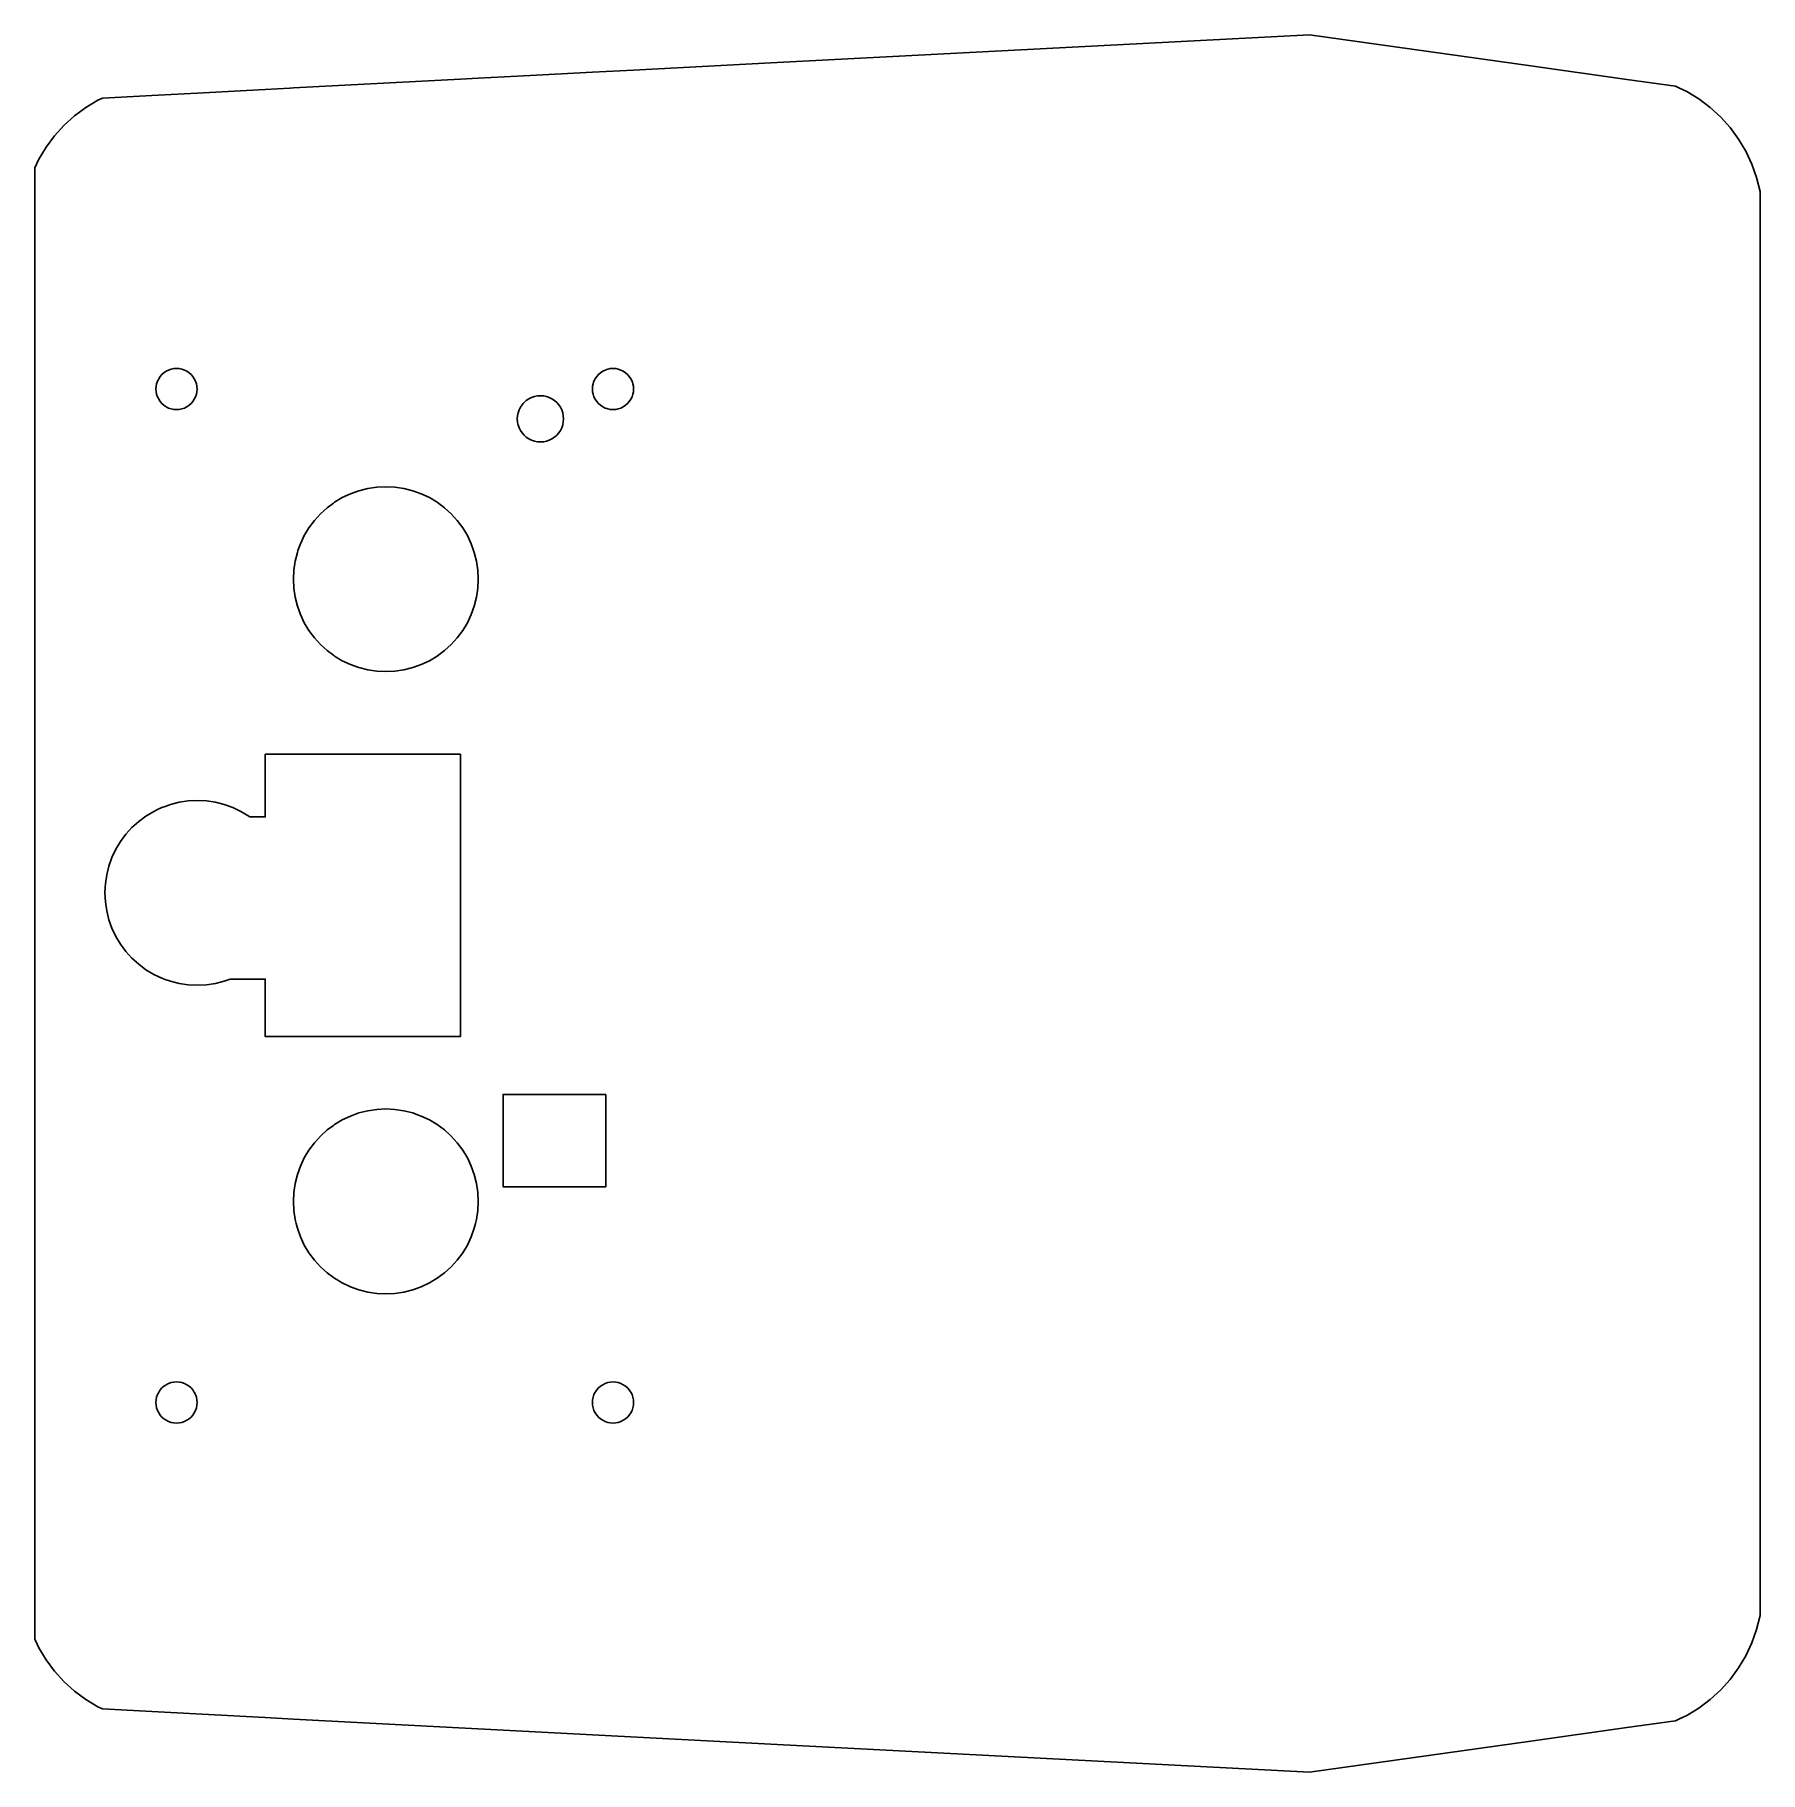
# Model space of a CAD drawing. Extents: x 102 to 270, y 85 to 254.
import ezdxf

# ---------------------------------------------------------------- set-up
doc = ezdxf.new("R2010")
doc.units = 0

msp = doc.modelspace()

# ---------------------------------------------------------------- linework, layer by layer
at = {"layer": 'Layer 1', "color": 10}
for points in [[(102.402, 97.112), (102.227448, 97.481003), (102, 97.961808), (102, 103.102997), (102, 236.106003), (102, 236.745003), (102, 241.24688), (102.402, 242.096001), (103.109001, 243.275002), (103.927002, 244.378998), (104.849998, 245.397004), (105.869003, 246.32), (106.973, 247.138001), (108.151001, 247.845002), (108.583412, 248.049202), (114.002998, 248.333268), (117.803001, 248.532448), (124.438004, 248.880219), (126.834, 249.005806), (127.179001, 249.023888), (143.442993, 249.876366), (145.184006, 249.967621), (148.979004, 250.166535), (150.837112, 250.263932), (156.298004, 250.550164), (160.302994, 250.760086), (173.678635, 251.461167), (226.104691, 254.209084), (247.665817, 251.17849), (256.997986, 249.866776), (261.748047, 249.19912), (262.144012, 249.009903), (262.848999, 248.672997), (264.028015, 247.959), (265.131012, 247.131997), (266.149994, 246.198998), (267.072998, 245.169999), (267.890991, 244.055001), (268.597992, 242.863999), (269.186005, 241.608002), (269.648987, 240.301003), (269.983002, 238.954003), (270, 238.837792), (270, 236.809998), (270, 102.399002), (270, 100.371209), (269.983002, 100.254998), (269.648987, 98.907997), (269.186005, 97.600998), (268.597992, 96.345002), (267.890991, 95.154), (267.072998, 94.039002), (266.149994, 93.010003), (265.131012, 92.076996), (264.028015, 91.25), (262.848999, 90.536003), (262.144012, 90.199097), (261.748047, 90.00988), (256.997986, 89.342224), (247.665817, 88.03051), (226.104691, 84.999916), (173.678635, 87.747834), (156.298004, 88.658837), (127.179001, 90.185112), (124.438004, 90.328781), (114.002998, 90.875733), (108.582581, 91.159844), (108.151001, 91.363999), (106.973, 92.07), (105.869003, 92.889), (104.849998, 93.811997), (103.927002, 94.830002), (103.109001, 95.933998), (102.402, 97.112)], [(113.865997, 220.227002), (113.815002, 219.970002), (113.797997, 219.709), (113.815002, 219.447998), (113.865997, 219.190998), (113.949997, 218.943001), (114.002998, 218.835629), (114.066002, 218.708001), (114.210999, 218.489998), (114.384003, 218.293), (114.581001, 218.119999), (114.688004, 218.048828), (114.799004, 217.974999), (115.033997, 217.859002), (115.281998, 217.775002), (115.539001, 217.723999), (115.800003, 217.706002), (116.060997, 217.723999), (116.318001, 217.775002), (116.566002, 217.859002), (116.736, 217.942913), (116.801003, 217.974999), (117.018997, 218.119999), (117.216003, 218.293), (117.389, 218.489998), (117.533997, 218.708001), (117.650002, 218.943001), (117.734001, 219.190998), (117.785004, 219.447998), (117.803001, 219.709), (117.785004, 219.970002), (117.734001, 220.227002), (117.688614, 220.361), (117.650002, 220.474999), (117.533997, 220.709999), (117.389, 220.928002), (117.216003, 221.125), (117.018997, 221.298001), (116.801003, 221.443001), (116.736, 221.475087), (116.566002, 221.558998), (116.318001, 221.642998), (116.060997, 221.694001), (115.800003, 221.710999), (115.539001, 221.694001), (115.281998, 221.642998), (115.033997, 221.558998), (114.799004, 221.443001), (114.688004, 221.369172), (114.581001, 221.298001), (114.384003, 221.125), (114.210999, 220.928002), (114.066002, 220.709999), (114.002998, 220.582371), (113.949997, 220.474999), (113.911385, 220.361), (113.865997, 220.227002)], [(156.315002, 219.970002), (156.298004, 219.709), (156.315002, 219.447998), (156.365997, 219.190998), (156.449997, 218.943001), (156.565994, 218.708001), (156.710999, 218.489998), (156.884003, 218.293), (157.080994, 218.119999), (157.298996, 217.974999), (157.533997, 217.859002), (157.695999, 217.804131), (157.781998, 217.775002), (158.039001, 217.723999), (158.300003, 217.706002), (158.561005, 217.723999), (158.817993, 217.775002), (159.065994, 217.859002), (159.300995, 217.974999), (159.518997, 218.119999), (159.716003, 218.293), (159.744003, 218.324883), (159.889008, 218.489998), (160.033997, 218.708001), (160.149994, 218.943001), (160.233994, 219.190998), (160.285004, 219.447998), (160.302994, 219.709), (160.285004, 219.970002), (160.233994, 220.227002), (160.188614, 220.361), (160.149994, 220.474999), (160.033997, 220.709999), (159.889008, 220.928002), (159.744003, 221.093117), (159.716003, 221.125), (159.518997, 221.298001), (159.300995, 221.443001), (159.065994, 221.558998), (158.817993, 221.642998), (158.561005, 221.694001), (158.300003, 221.710999), (158.039001, 221.694001), (157.781998, 221.642998), (157.695999, 221.613869), (157.533997, 221.558998), (157.298996, 221.443001), (157.080994, 221.298001), (156.884003, 221.125), (156.710999, 220.928002), (156.565994, 220.709999), (156.449997, 220.474999), (156.411392, 220.361), (156.365997, 220.227002), (156.315002, 219.970002)], [(149.054993, 216.222), (149.149994, 215.943001), (149.279999, 215.679001), (149.444, 215.433998), (149.638, 215.211998), (149.860001, 215.017998), (150.104996, 214.854), (150.369003, 214.723999), (150.647995, 214.628998), (150.936996, 214.571999), (151.231003, 214.551999), (151.524994, 214.571999), (151.552002, 214.577324), (151.813995, 214.628998), (152.093002, 214.723999), (152.356995, 214.854), (152.602005, 215.017998), (152.824005, 215.211998), (153.018005, 215.433998), (153.182007, 215.679001), (153.311996, 215.943001), (153.406998, 216.222), (153.415482, 216.265), (153.464005, 216.510998), (153.483994, 216.805001), (153.464005, 217.098999), (153.406998, 217.388001), (153.311996, 217.667), (153.182007, 217.931), (153.018005, 218.175999), (152.824005, 218.397999), (152.602005, 218.591999), (152.356995, 218.756001), (152.093002, 218.885998), (151.813995, 218.980999), (151.552002, 219.032673), (151.524994, 219.037999), (151.231003, 219.057), (150.936996, 219.037999), (150.647995, 218.980999), (150.369003, 218.885998), (150.104996, 218.756001), (149.860001, 218.591999), (149.638, 218.397999), (149.563721, 218.313), (149.444, 218.175999), (149.279999, 217.931), (149.149994, 217.667), (149.054993, 217.388001), (148.998001, 217.098999), (148.979004, 216.805001), (148.998001, 216.510998), (149.046524, 216.265), (149.054993, 216.222)], [(130.470001, 194.230999), (131.072006, 193.784163), (131.179993, 193.704001), (131.938004, 193.25), (132.735992, 192.872), (133.567993, 192.574999), (134.425003, 192.359999), (135.298996, 192.230999), (136.182007, 192.187001), (137.063995, 192.230999), (137.938004, 192.359999), (138.794998, 192.574999), (139.264008, 192.742419), (139.626999, 192.872), (140.425003, 193.25), (141.182999, 193.704001), (141.893005, 194.230999), (142.546997, 194.824), (143.141006, 195.479), (143.368011, 195.785), (143.442993, 195.886069), (143.667007, 196.188), (144.121002, 196.946), (144.498993, 197.744999), (144.796005, 198.576001), (145.011002, 199.433001), (145.141006, 200.307), (145.184006, 201.190001), (145.141006, 202.072001), (145.011002, 202.946), (144.796005, 203.803002), (144.733887, 203.977002), (144.498993, 204.634999), (144.121002, 205.432999), (143.667007, 206.190998), (143.442993, 206.493359), (143.141006, 206.901001), (142.546997, 207.555001), (141.893005, 208.148999), (141.182999, 208.675), (140.425003, 209.128998), (139.626999, 209.507), (139.264008, 209.637017), (138.794998, 209.805001), (137.938004, 210.019001), (137.063995, 210.148999), (136.182007, 210.192002), (135.298996, 210.148999), (134.425003, 210.019001), (133.567993, 209.805001), (132.735992, 209.507), (131.938004, 209.128998), (131.179993, 208.675), (131.072006, 208.59499), (130.470001, 208.148999), (129.815994, 207.555001), (129.222, 206.901001), (128.695999, 206.190998), (128.242004, 205.432999), (127.863998, 204.634999), (127.629112, 203.977002), (127.567001, 203.803002), (127.351997, 202.946), (127.222, 202.072001), (127.179001, 201.190001), (127.222, 200.307), (127.351997, 199.433001), (127.567001, 198.576001), (127.863998, 197.744999), (128.242004, 196.946), (128.695999, 196.188), (129.222, 195.479), (129.815994, 194.824), (130.470001, 194.230999)], [(121.038887, 162.237), (121.290039, 162.237), (122.48101, 162.237), (122.879997, 162.237), (124.438004, 162.237), (124.438004, 161.637), (124.438004, 156.637), (127.179001, 156.637), (143.442993, 156.637), (143.442993, 161.637), (143.442993, 162.237), (143.442993, 178.042), (143.442993, 184.142), (127.179001, 184.142), (126.834, 184.142), (124.438004, 184.142), (124.438004, 179.642), (124.438004, 178.878105), (124.438004, 178.042), (124.274635, 178.042), (123.878937, 178.042), (123.538231, 178.042), (123.255135, 178.042), (123.055252, 178.042), (122.945038, 178.042), (122.879997, 178.09018), (122.833, 178.125), (122.074997, 178.579), (121.277, 178.957), (120.445, 179.255), (119.587997, 179.469), (118.713997, 179.599), (117.832001, 179.642), (116.948997, 179.599), (116.074997, 179.469), (115.218002, 179.255), (114.688004, 179.065168), (114.386002, 178.957), (114.002998, 178.775579), (113.587997, 178.579), (112.830002, 178.125), (112.120003, 177.599), (111.466003, 177.005), (110.872002, 176.351), (110.346001, 175.641), (109.891998, 174.883), (109.514, 174.085), (109.217003, 173.253), (109.001999, 172.396), (108.872002, 171.522), (108.856743, 171.209), (108.829002, 170.64), (108.872002, 169.757), (109.001999, 168.883), (109.217003, 168.026), (109.514, 167.195), (109.891998, 166.396), (110.346001, 165.638), (110.872002, 164.929), (111.466003, 164.274), (112.120003, 163.681), (112.830002, 163.154), (113.587997, 162.7), (114.002998, 162.503421), (114.386002, 162.322), (114.688004, 162.214195), (115.218002, 162.025), (116.074997, 161.81), (116.948997, 161.681), (117.832001, 161.637), (118.713997, 161.681), (119.587997, 161.81), (120.445, 162.025), (121.038887, 162.237)], [(157.602005, 151.018999), (147.597, 151.018999), (147.597, 142.014), (157.602005, 142.014), (157.602005, 151.018999), (157.602005, 151.018999)], [(130.470001, 133.631001), (131.072006, 133.184163), (131.179993, 133.104), (131.938004, 132.650002), (132.735992, 132.272), (133.567993, 131.974999), (134.425003, 131.759999), (135.298996, 131.631001), (136.182007, 131.586998), (137.063995, 131.631001), (137.938004, 131.759999), (138.794998, 131.974999), (139.264008, 132.142418), (139.626999, 132.272), (140.425003, 132.650002), (141.182999, 133.104), (141.893005, 133.631001), (142.546997, 134.223999), (143.141006, 134.878998), (143.667007, 135.588002), (144.121002, 136.346001), (144.498993, 137.145001), (144.796005, 137.975998), (144.912659, 138.440998), (145.011002, 138.833001), (145.141006, 139.706999), (145.184006, 140.590001), (145.141006, 141.472), (145.011002, 142.345999), (144.796005, 143.202999), (144.498993, 144.035), (144.121002, 144.833001), (143.667007, 145.591), (143.141006, 146.300999), (142.839462, 146.633), (142.546997, 146.955), (141.893005, 147.549), (141.182999, 148.074999), (140.425003, 148.529), (139.626999, 148.907), (139.264008, 149.037016), (138.794998, 149.205), (137.938004, 149.418999), (137.063995, 149.549), (136.182007, 149.591999), (135.298996, 149.549), (134.425003, 149.418999), (133.567993, 149.205), (132.735992, 148.907), (131.938004, 148.529), (131.179993, 148.074999), (131.072006, 147.994988), (130.470001, 147.549), (129.815994, 146.955), (129.222, 146.300999), (128.695999, 145.591), (128.242004, 144.833001), (127.863998, 144.035), (127.567001, 143.202999), (127.351997, 142.345999), (127.222, 141.472), (127.179001, 140.590001), (127.222, 139.706999), (127.351997, 138.833001), (127.45034, 138.440998), (127.567001, 137.975998), (127.863998, 137.145001), (128.242004, 136.346001), (128.695999, 135.588002), (129.222, 134.878998), (129.815994, 134.223999), (130.470001, 133.631001)], [(113.815002, 120.746998), (113.865997, 120.489998), (113.949997, 120.242001), (114.002998, 120.135086), (114.066002, 120.008), (114.210999, 119.790001), (114.384003, 119.592999), (114.581001, 119.419999), (114.688004, 119.348832), (114.799004, 119.275002), (115.033997, 119.159001), (115.281998, 119.075001), (115.539001, 119.022999), (115.800003, 119.006001), (116.060997, 119.022999), (116.318001, 119.075001), (116.566002, 119.159001), (116.736, 119.242916), (116.801003, 119.275002), (117.018997, 119.419999), (117.216003, 119.592999), (117.389, 119.790001), (117.533997, 120.008), (117.650002, 120.242001), (117.734001, 120.489998), (117.785004, 120.746998), (117.803001, 121.008999), (117.785004, 121.270001), (117.734001, 121.527001), (117.650002, 121.775002), (117.533997, 122.009999), (117.502739, 122.057), (117.389, 122.228001), (117.216003, 122.425), (117.018997, 122.597), (116.801003, 122.743), (116.566002, 122.859002), (116.318001, 122.943001), (116.060997, 122.994), (115.800003, 123.010998), (115.539001, 122.994), (115.281998, 122.943001), (115.033997, 122.859002), (114.799004, 122.743), (114.688004, 122.66866), (114.581001, 122.597), (114.384003, 122.425), (114.210999, 122.228001), (114.09726, 122.057), (114.066002, 122.009999), (114.002998, 121.88237), (113.949997, 121.775002), (113.865997, 121.527001), (113.815002, 121.270001), (113.797997, 121.008999), (113.815002, 120.746998)], [(156.315002, 121.270001), (156.298004, 121.008999), (156.315002, 120.746998), (156.365997, 120.489998), (156.449997, 120.242001), (156.565506, 120.008999), (156.565994, 120.008), (156.710999, 119.790001), (156.884003, 119.592999), (157.080994, 119.419999), (157.298996, 119.275002), (157.533997, 119.159001), (157.695999, 119.10413), (157.781998, 119.075001), (158.039001, 119.022999), (158.300003, 119.006001), (158.561005, 119.022999), (158.817993, 119.075001), (159.065994, 119.159001), (159.300995, 119.275002), (159.518997, 119.419999), (159.716003, 119.592999), (159.744003, 119.624886), (159.889008, 119.790001), (160.033997, 120.008), (160.149994, 120.242001), (160.233994, 120.489998), (160.285004, 120.746998), (160.302994, 121.008999), (160.285004, 121.270001), (160.233994, 121.527001), (160.149994, 121.775002), (160.033997, 122.009999), (160.002731, 122.057), (159.889008, 122.228001), (159.744003, 122.393116), (159.716003, 122.425), (159.518997, 122.597), (159.300995, 122.743), (159.065994, 122.859002), (158.817993, 122.943001), (158.561005, 122.994), (158.300003, 123.010998), (158.039001, 122.994), (157.781998, 122.943001), (157.695999, 122.913872), (157.533997, 122.859002), (157.298996, 122.743), (157.080994, 122.597), (156.884003, 122.425), (156.710999, 122.228001), (156.59726, 122.057), (156.565994, 122.009999), (156.449997, 121.775002), (156.365997, 121.527001), (156.315002, 121.270001)]]:
    msp.add_lwpolyline(points, dxfattribs=at)

doc.saveas('drawing.dxf')
